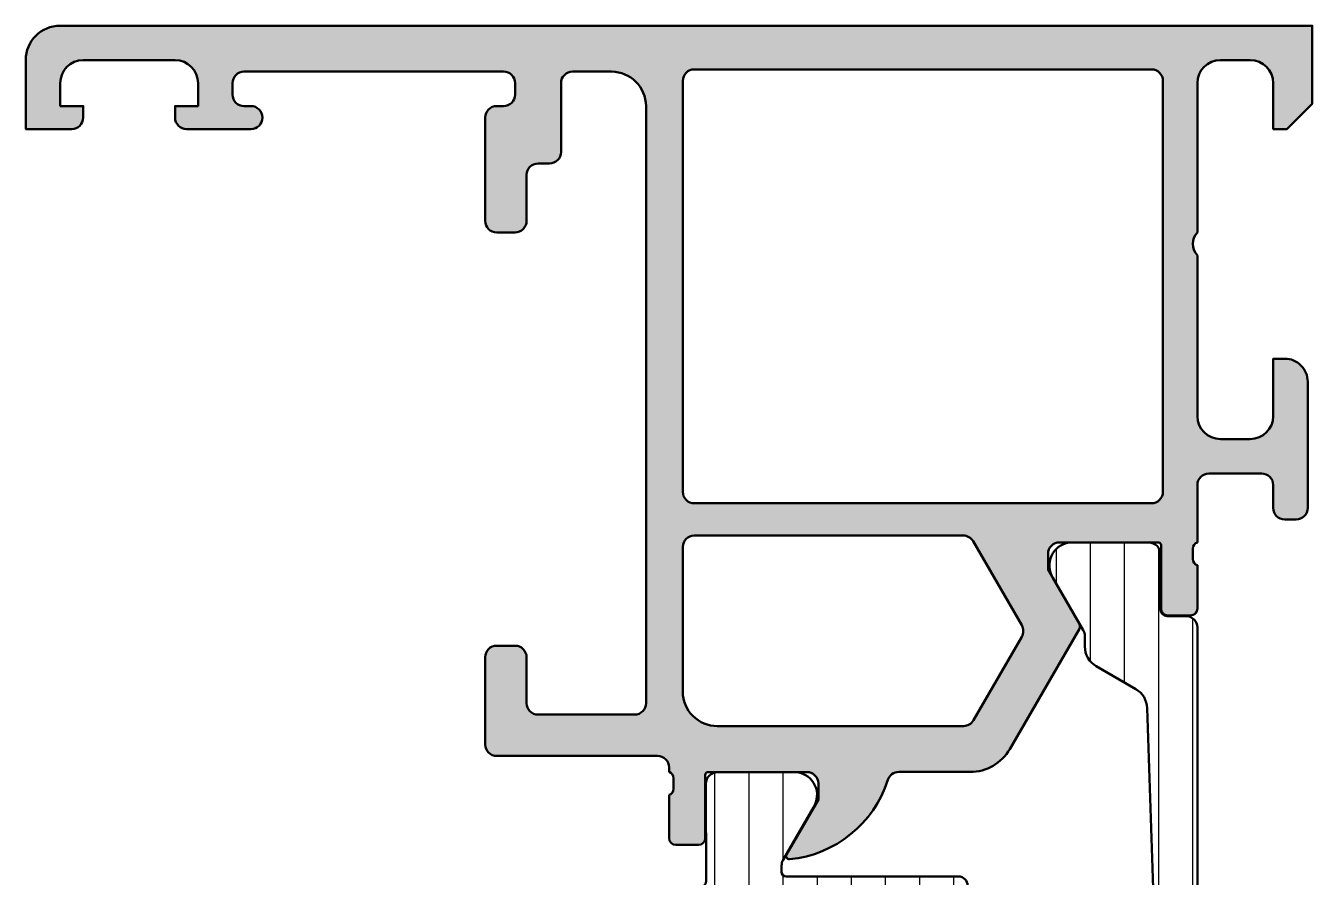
# Model space of a CAD drawing. Extents: x -30 to 48, y 0 to 85.
# Drawn here: x -30 to 26, y 47.9 to 85 of the extents above; entities that cross this region are included whole.
import ezdxf

# ---------------------------------------------------------------- set-up
doc = ezdxf.new("R2010")
doc.units = 0
for name, color, linetype, lineweight in [('0S-Alu contour', 7, 'Continuous', 50), ('0S-Alu hatch', 252, 'Continuous', 25), ('0S-Plastic contour', 254, 'Continuous', 50), ('0S-Plastic hatch', 253, 'Continuous', 25)]:
    doc.layers.add(name, color=color, linetype=linetype, lineweight=lineweight)
pattern_1 = [(90, (0, 0), (-1.4859, 0), [])]

# ---------------------------------------------------------------- blocks, each defined once
blk = doc.blocks.new('346270__BF74AE64_2DAA_451C_8EFC_4A51F59395EB_')
at = {"layer": '0S-Alu hatch'}
h = blk.add_hatch(color=256, dxfattribs=at)
edge = h.paths.add_edge_path()
edge.add_line((-22.50000000226879, 81.5000456753733), (-23.50000000226879, 81.5000456753733))
edge.add_line((-23.50000000226879, 81.5000456753733), (-23.50000000226879, 81.00004567537331))
edge.add_arc((-23.00000000226879, 81.00004567537331), 0.5, 180, 270)
edge.add_line((-23.00000000226879, 80.5000456753733), (-20.20000000226879, 80.5000456753733))
edge.add_arc((-20.20000000226879, 81.00004567537331), 0.5, 270, 450)
edge.add_line((-20.20000000226879, 81.5000456753733), (-20.50000000226882, 81.5000456753733))
edge.add_ellipse((-20.50000000226882, 82.00004567537327), major_axis=(-0.4999999999999716, 0), ratio=1, start_angle=0, end_angle=90, ccw=False)
edge.add_line((-21.00000000226879, 82.00004567537327), (-21.00000000226879, 82.50004567537329))
edge.add_ellipse((-20.50000000226879, 82.50004567537329), major_axis=(-0.5, 0), ratio=1, start_angle=269.9999999999984, end_angle=360, ccw=False)
edge.add_line((-20.50000000226878, 83.0000456753733), (-9.200000002268808, 83.0000456753733))
edge.add_ellipse((-9.200000002268816, 82.50004567537329), major_axis=(-0.5000000000000142, 0), ratio=1, start_angle=180, end_angle=269.9999999999992, ccw=False)
edge.add_line((-8.700000002268801, 82.50004567537329), (-8.700000002268787, 82.0000456753733))
edge.add_ellipse((-9.200000002268801, 82.0000456753733), major_axis=(-0.5000000000000142, 0), ratio=1, start_angle=89.9999999999992, end_angle=180, ccw=False)
edge.add_line((-9.200000002268808, 81.50004567537329), (-9.500000002268777, 81.50004567537329))
edge.add_arc((-9.50000000226877, 81.00004567537327), 0.5000000000000142, 90.00000000000081, 180)
edge.add_line((-10.00000000226878, 81.00004567537329), (-10.00000000226879, 76.5000456753733))
edge.add_arc((-9.500000002268791, 76.5000456753733), 0.5, 180, 270)
edge.add_line((-9.500000002268791, 76.0000456753733), (-8.700000002268808, 76.0000456753733))
edge.add_arc((-8.700000002268801, 76.50004567537331), 0.5000000000000142, 269.9999999999992, 360)
edge.add_line((-8.200000002268787, 76.50004567537331), (-8.200000002268794, 78.5000456753733))
edge.add_ellipse((-7.700000002268794, 78.5000456753733), major_axis=(-0.5, 0), ratio=1, start_angle=270, end_angle=360, ccw=False)
edge.add_line((-7.700000002268794, 79.0000456753733), (-7.200000002268801, 79.0000456753733))
edge.add_arc((-7.200000002268794, 79.5000456753733), 0.5, 269.9999999999992, 360)
edge.add_line((-6.700000002268794, 79.50004567537329), (-6.70000000226878, 82.50004567537329))
edge.add_ellipse((-6.20000000226878, 82.50004567537329), major_axis=(-0.5, 0), ratio=1, start_angle=270.00000000000165, end_angle=360, ccw=False)
edge.add_line((-6.200000002268794, 83.0000456753733), (-4.500000002268805, 83.0000456753733))
edge.add_ellipse((-4.500000002268805, 81.5000456753733), major_axis=(-1.5, 0), ratio=1, start_angle=180, end_angle=270, ccw=False)
edge.add_line((-3.000000002268805, 81.5000456753733), (-3.000000002268791, 55.5000456753733))
edge.add_ellipse((-3.500000002268791, 55.5000456753733), major_axis=(-0.5, 0), ratio=1, start_angle=90.0000000000008, end_angle=180, ccw=False)
edge.add_line((-3.500000002268784, 55.0000456753733), (-7.700000002268794, 55.0000456753733))
edge.add_ellipse((-7.700000002268794, 55.5000456753733), major_axis=(-0.5, 0), ratio=1, start_angle=0, end_angle=90, ccw=False)
edge.add_line((-8.200000002268794, 55.5000456753733), (-8.200000002268787, 57.50004567537327))
edge.add_arc((-8.700000002268808, 57.50004567537327), 0.5000000000000214, 0, 89.9999999999992)
edge.add_line((-8.700000002268801, 58.0000456753733), (-9.500000002268813, 58.0000456753733))
edge.add_arc((-9.500000002268806, 57.5000456753733), 0.5, 90.00000000000081, 180)
edge.add_line((-10.0000000022688, 57.5000456753733), (-10.0000000022688, 53.70004567537328))
edge.add_arc((-9.500000002268813, 53.70004567537328), 0.4999999999999858, 180, 270.0000000000008)
edge.add_line((-9.500000002268806, 53.2000456753733), (-2.500000002268791, 53.2000456753733))
edge.add_ellipse((-2.500000002268791, 52.70004567537331), major_axis=(-0.4999999999999929, 0), ratio=1, start_angle=180, end_angle=270, ccw=False)
edge.add_line((-2.000000002268798, 52.70004567537331), (-2.000000002268791, 52.50025871779124))
edge.add_ellipse((-2.078824674848547, 52.23277807911624), major_axis=(-0.2788534042705836, 0), ratio=1, start_angle=178.8354106259001, end_angle=253.58012358050848, ccw=False)
edge.add_line((-1.80002887175852, 52.22711051767589), (-1.800028871758513, 51.77351651767589))
edge.add_ellipse((-2.078896967401675, 51.76785585819883), major_axis=(-0.2789255417371434, 0), ratio=1, start_angle=106.4245945553553, end_angle=181.1628700728862, ccw=False)
edge.add_line((-2.000029871758506, 51.5003125176759), (-2.000029871758513, 49.62030151766739))
edge.add_arc((-1.700029871758502, 49.62030151766739), 0.3000000000000114, 180, 270)
edge.add_line((-1.700029871758502, 49.32030151766737), (-0.7200555527157207, 49.32030151766737))
edge.add_arc((-0.7200555527157207, 49.62030151766738), 0.3000000000000043, 270, 360)
edge.add_line((-0.4200555527157164, 49.62030151766738), (-0.4200555527157235, 52.37915303887936))
edge.add_ellipse((-0.300055552715726, 52.37915303887936), major_axis=(-0.1199999999999974, 0), ratio=1, start_angle=270, end_angle=360, ccw=False)
edge.add_line((-0.300055552715726, 52.49915303887935), (4.000435396557193, 52.49915303887935))
edge.add_ellipse((4.000435396557186, 51.99915303887935), major_axis=(-0.5, 0), ratio=1, start_angle=180, end_angle=269.9999999999992, ccw=False)
edge.add_line((4.500435396557186, 51.99915303887935), (4.500435396557193, 51.29915303887936))
edge.add_line((4.500435396557193, 51.29915303887936), (3.118939938934822, 48.90633271585179))
edge.add_arc((3.23855518120547, 48.83727282352765), 0.138119784648278, 150.0000000000024, 275.6225775508025)
edge.add_arc((2.762212155383444, 53.67576190072712), 4.99999999999993, 275.622577550793, 342.2562568083121)
edge.add_ellipse((8.000572126881735, 51.99958028496938), major_axis=(-0.5000000000000537, 0), ratio=1, start_angle=270.00000000000324, end_angle=342.25625680831604, ccw=False)
edge.add_line((8.000572126881705, 52.49958028496943), (11.10411411720466, 52.49958028496943))
edge.add_arc((11.10411648695383, 54.49957798488573), 1.999997699917703, 269.9999321116088, 330.0000380431383)
edge.add_line((12.83616596656989, 53.49958028496945), (15.86199440404084, 58.7404692674008))
edge.add_arc((15.68878932003062, 58.84046926176586), 0.2000000000000006, 330.0000018640221, 389.9999817314342)
edge.add_line((15.86199443267216, 58.94046920654), (14.49996906715583, 61.29956807793817))
edge.add_line((14.49996906715583, 61.29956807793817), (14.49996906715583, 61.99958028496943))
edge.add_ellipse((14.99950752207739, 61.99961076942222), major_axis=(-0.4995384558517163, 0), ratio=1, start_angle=-90.00349648854058, end_angle=0.003496488599694203, ccw=False)
edge.add_line((14.99953800653017, 62.49914922434378), (19.29798379456311, 62.49915667765517))
edge.add_ellipse((19.2999341986251, 62.37917252901869), major_axis=(-0.1200000000000971, 0), ratio=1, start_angle=180, end_angle=270.93129034900915, ccw=False)
edge.add_line((19.41993419862519, 62.37917252901869), (19.41993419862519, 59.62032100780672))
edge.add_arc((19.7199341986252, 59.62032100780672), 0.3000000000000114, 180, 270)
edge.add_line((19.7199341986252, 59.32032100780671), (20.69990851766798, 59.32032100780671))
edge.add_arc((20.69990851766798, 59.62032100780672), 0.3000000000000114, 270, 360)
edge.add_line((20.99990851766799, 59.62032100780672), (20.99990851766798, 61.50033200781523))
edge.add_ellipse((21.07877561331115, 61.76787534833818), major_axis=(-0.2789255417371579, 0), ratio=1, start_angle=-1.1628700728862214, end_angle=73.57540544464553, ccw=False)
edge.add_line((20.79990751766798, 61.77353600781524), (20.79990751766798, 62.22713000781523))
edge.add_ellipse((21.07887250390952, 62.23280100853226), major_axis=(-0.279022622376522, 0), ratio=1, start_angle=-73.58012358050928, end_angle=1.1645893740977726, ccw=False)
edge.add_line((20.99999999773121, 62.5004439639169), (20.99999999773121, 65.00004567537327))
edge.add_ellipse((21.49999999773121, 65.00004567537327), major_axis=(-0.5, 0), ratio=1, start_angle=270, end_angle=360, ccw=False)
edge.add_line((21.49999999773121, 65.50004567537327), (23.7999999977312, 65.50004567537327))
edge.add_ellipse((23.79999999773121, 65.00004567537327), major_axis=(-0.5, 0), ratio=1, start_angle=180, end_angle=270.00000000000125, ccw=False)
edge.add_line((24.29999999773122, 65.00004567537327), (24.29999999773121, 64.00004567537327))
edge.add_arc((24.79999999773121, 64.00004567537327), 0.5, 180, 269.9999999999996)
edge.add_line((24.79999999773121, 63.50004567537327), (25.29999999773121, 63.50004567537327))
edge.add_arc((25.2999999977312, 64.00004567537329), 0.5000000000000142, 270.0000000000008, 360)
edge.add_line((25.79999999773121, 64.00004567537329), (25.79999999773121, 69.50004567537329))
edge.add_arc((24.79999999773122, 69.50004567537329), 0.9999999999999928, 0, 90.0000000000004)
edge.add_line((24.79999999773121, 70.50004567537329), (24.29999999773121, 70.50004567537327))
edge.add_line((24.29999999773121, 70.50004567537327), (24.29999999773121, 68.00004567537327))
edge.add_ellipse((23.29999999773121, 68.00004567537327), major_axis=(-1, 0), ratio=1, start_angle=90.00000000000023, end_angle=180, ccw=False)
edge.add_line((23.29999999773121, 67.00004567537327), (21.99999999773121, 67.00004567537327))
edge.add_ellipse((21.99999999773121, 68.00004567537327), major_axis=(-1, 0), ratio=1, start_angle=0, end_angle=90, ccw=False)
edge.add_line((20.99999999773121, 68.00004567537327), (20.99999999773121, 75.00004567537329))
edge.add_ellipse((21.52499999773121, 75.50004567537329), major_axis=(-0.7250000000000014, 0), ratio=1, start_angle=-43.6028189727034, end_angle=43.60281897270352, ccw=False)
edge.add_line((20.99999999773121, 76.00004567537329), (20.99999999773121, 82.50004567537329))
edge.add_ellipse((21.99999999773121, 82.50004567537329), major_axis=(-1, 0), ratio=1, start_angle=270, end_angle=360, ccw=False)
edge.add_line((21.99999999773121, 83.50004567537329), (23.29999999773121, 83.50004567537329))
edge.add_ellipse((23.29999999773121, 82.50004567537329), major_axis=(-1, 0), ratio=1, start_angle=180, end_angle=270, ccw=False)
edge.add_line((24.29999999773121, 82.50004567537329), (24.29999999773121, 80.50004567537329))
edge.add_line((24.29999999773121, 80.50004567537329), (24.89999999773121, 80.50004567537329))
edge.add_line((24.89999999773121, 80.50004567537329), (25.99999999773121, 81.6000456753733))
edge.add_line((25.99999999773121, 81.6000456753733), (25.99999999773121, 85.00004567537329))
edge.add_line((25.99999999773121, 85.00004567537329), (-28.50000000226879, 85.00004567537329))
edge.add_arc((-28.50000000226879, 83.50004567537329), 1.500000000000014, 90, 180)
edge.add_line((-30.00000000226881, 83.50004567537329), (-30.00000000226879, 80.5000456753733))
edge.add_line((-30.00000000226879, 80.5000456753733), (-28.00000000226879, 80.5000456753733))
edge.add_arc((-28.00000000226879, 81.00004567537331), 0.5, 270, 360)
edge.add_line((-27.50000000226879, 81.00004567537331), (-27.50000000226879, 81.5000456753733))
edge.add_line((-27.50000000226879, 81.5000456753733), (-28.50000000226879, 81.5000456753733))
edge.add_line((-28.50000000226879, 81.5000456753733), (-28.50000000226879, 82.50004567537329))
edge.add_ellipse((-27.50000000226879, 82.50004567537329), major_axis=(-1, 0), ratio=1, start_angle=270, end_angle=360, ccw=False)
edge.add_line((-27.50000000226879, 83.50004567537331), (-23.50000000226879, 83.50004567537331))
edge.add_ellipse((-23.50000000226879, 82.50004567537329), major_axis=(-1, 0), ratio=1, start_angle=180, end_angle=270, ccw=False)
edge.add_line((-22.50000000226879, 82.50004567537329), (-22.50000000226879, 81.5000456753733))
edge = h.paths.add_edge_path()
edge.add_ellipse((-0.9000000022687898, 82.6000456753733), major_axis=(-0.5, 0), ratio=1, start_angle=270, end_angle=360, ccw=False)
edge.add_line((-0.9000000022687898, 83.1000456753733), (18.99999999773121, 83.1000456753733))
edge.add_ellipse((18.99999999773121, 82.6000456753733), major_axis=(-0.5, 0), ratio=1, start_angle=180, end_angle=270, ccw=False)
edge.add_line((19.49999999773121, 82.6000456753733), (19.4999999977312, 64.70004567537329))
edge.add_ellipse((18.9999999977312, 64.70004567537329), major_axis=(-0.5, 0), ratio=1, start_angle=90.0000000000004, end_angle=180, ccw=False)
edge.add_line((18.99999999773121, 64.20004567537329), (-0.9000000022687898, 64.2000456753733))
edge.add_ellipse((-0.900000002268797, 64.7000456753733), major_axis=(-0.5, 0), ratio=1, start_angle=0, end_angle=90.0000000000008, ccw=False)
edge.add_line((-1.400000002268797, 64.7000456753733), (-1.400000002268789, 82.6000456753733))
edge = h.paths.add_edge_path()
edge.add_line((-0.9000000022687829, 62.80004567537331), (10.80495827491758, 62.80004567537329))
edge.add_ellipse((10.80495827491759, 62.30004567537328), major_axis=(-0.5000000000000142, 0), ratio=1, start_angle=210.000000000001, end_angle=270.0000000000008, ccw=False)
edge.add_line((11.23797097680981, 62.5500456753733), (13.3521585056487, 58.8881654627421))
edge.add_ellipse((12.91914580375648, 58.63816546274209), major_axis=(-0.499999999999998, 0), ratio=1, start_angle=149.9999999999999, end_angle=210.0000000000001, ccw=False)
edge.add_line((13.3521585056487, 58.38816546274209), (11.25168906940331, 54.75004567537329))
edge.add_ellipse((10.81867636751109, 55.00004567537328), major_axis=(-0.4999999999999995, 0), ratio=1, start_angle=90, end_angle=150.0000000000001, ccw=False)
edge.add_line((10.81867636751109, 54.50004567537328), (0.0999999977312154, 54.5000456753733))
edge.add_ellipse((0.099999997731203, 56.0000456753733), major_axis=(-1.5, 0), ratio=1, start_angle=0, end_angle=90.00000000000051, ccw=False)
edge.add_line((-1.400000002268797, 56.0000456753733), (-1.400000002268782, 62.30004567537331))
edge.add_ellipse((-0.9000000022687757, 62.30004567537331), major_axis=(-0.5000000000000071, 0), ratio=1, start_angle=270.0000000000008, end_angle=360, ccw=False)
at = {"layer": '0S-Alu contour', "color": 7}
for points in [[(24.29999999773121, 82.50004567537329), (24.29999999773121, 80.50004567537329), (24.89999999773121, 80.50004567537329), (25.99999999773121, 81.6000456753733), (25.99999999773121, 85.00004567537329), (-28.50000000226879, 85.00004567537329)], [(-30.00000000226881, 83.50004567537329), (-30.00000000226879, 80.5000456753733), (-28.00000000226879, 80.5000456753733)], [(-27.50000000226879, 83.50004567537331), (-23.50000000226879, 83.50004567537331)], [(21.99999999773121, 83.50004567537329), (23.29999999773121, 83.50004567537329)], [(-20.50000000226878, 83.0000456753733), (-9.200000002268808, 83.0000456753733)], [(-6.200000002268794, 83.0000456753733), (-4.500000002268805, 83.0000456753733)], [(-0.9000000022687898, 83.1000456753733), (18.99999999773121, 83.1000456753733)], [(-27.50000000226879, 81.00004567537331), (-27.50000000226879, 81.5000456753733), (-28.50000000226879, 81.5000456753733), (-28.50000000226879, 82.50004567537329)], [(-22.50000000226879, 82.50004567537329), (-22.50000000226879, 81.5000456753733)], [(-21.00000000226879, 82.00004567537327), (-21.00000000226879, 82.50004567537329)], [(-8.700000002268801, 82.50004567537329), (-8.700000002268787, 82.0000456753733)], [(-6.700000002268794, 79.50004567537329), (-6.70000000226878, 82.50004567537329)], [(-1.400000002268797, 64.7000456753733), (-1.400000002268789, 82.6000456753733)], [(19.49999999773121, 82.6000456753733), (19.4999999977312, 64.70004567537329)], [(20.99999999773121, 76.00004567537329), (20.99999999773121, 82.50004567537329)], [(-22.50000000226879, 81.5000456753733), (-23.50000000226879, 81.5000456753733), (-23.50000000226879, 81.00004567537331)], [(-20.20000000226879, 81.5000456753733), (-20.50000000226882, 81.5000456753733)], [(-9.200000002268808, 81.50004567537329), (-9.500000002268777, 81.50004567537329)], [(-3.000000002268805, 81.5000456753733), (-3.000000002268791, 55.5000456753733)], [(-10.00000000226878, 81.00004567537329), (-10.00000000226879, 76.5000456753733)], [(-23.00000000226879, 80.5000456753733), (-20.20000000226879, 80.5000456753733)], [(-7.700000002268794, 79.0000456753733), (-7.200000002268801, 79.0000456753733)], [(-8.200000002268787, 76.50004567537331), (-8.200000002268794, 78.5000456753733)], [(-9.500000002268791, 76.0000456753733), (-8.700000002268808, 76.0000456753733)], [(20.99999999773121, 68.00004567537327), (20.99999999773121, 75.00004567537329)], [(24.79999999773121, 70.50004567537329), (24.29999999773121, 70.50004567537327), (24.29999999773121, 68.00004567537327)], [(25.79999999773121, 64.00004567537329), (25.79999999773121, 69.50004567537329)], [(23.29999999773121, 67.00004567537327), (21.99999999773121, 67.00004567537327)], [(20.99999999773121, 62.5004439639169), (20.99999999773121, 65.00004567537327)], [(21.49999999773121, 65.50004567537327), (23.7999999977312, 65.50004567537327)], [(24.29999999773122, 65.00004567537327), (24.29999999773121, 64.00004567537327)], [(18.99999999773121, 64.20004567537329), (-0.9000000022687898, 64.2000456753733)], [(24.79999999773121, 63.50004567537327), (25.29999999773121, 63.50004567537327)], [(-0.9000000022687829, 62.80004567537331), (10.80495827491758, 62.80004567537329)], [(-1.400000002268797, 56.0000456753733), (-1.400000002268782, 62.30004567537331)], [(11.23797097680981, 62.5500456753733), (13.3521585056487, 58.8881654627421)], [(14.99953800653017, 62.49914922434378), (19.29798379456311, 62.49915667765517)], [(19.41993419862519, 62.37917252901869), (19.41993419862519, 59.62032100780672)], [(20.79990751766798, 61.77353600781524), (20.79990751766798, 62.22713000781523)], [(15.86199443267216, 58.94046920654), (14.49996906715583, 61.29956807793817), (14.49996906715583, 61.99958028496943)], [(20.99990851766799, 59.62032100780672), (20.99990851766798, 61.50033200781523)], [(19.7199341986252, 59.32032100780671), (20.69990851766798, 59.32032100780671)], [(13.3521585056487, 58.38816546274209), (11.25168906940331, 54.75004567537329)], [(12.83616596656989, 53.49958028496945), (15.86199440404084, 58.7404692674008)], [(-8.700000002268801, 58.0000456753733), (-9.500000002268813, 58.0000456753733)], [(-10.0000000022688, 57.5000456753733), (-10.0000000022688, 53.70004567537328)], [(-8.200000002268794, 55.5000456753733), (-8.200000002268787, 57.50004567537327)], [(-3.500000002268784, 55.0000456753733), (-7.700000002268794, 55.0000456753733)], [(10.81867636751109, 54.50004567537328), (0.0999999977312154, 54.5000456753733)], [(-9.500000002268806, 53.2000456753733), (-2.500000002268791, 53.2000456753733)], [(-2.000000002268798, 52.70004567537331), (-2.000000002268791, 52.50025871779124)], [(-1.80002887175852, 52.22711051767589), (-1.800028871758513, 51.77351651767589)], [(-0.4200555527157164, 49.62030151766738), (-0.4200555527157235, 52.37915303887936)], [(-0.300055552715726, 52.49915303887935), (4.000435396557193, 52.49915303887935)], [(8.000572126881705, 52.49958028496943), (11.10411411720466, 52.49958028496943)], [(4.500435396557186, 51.99915303887935), (4.500435396557193, 51.29915303887936), (3.118939938934822, 48.90633271585179)], [(-2.000029871758506, 51.5003125176759), (-2.000029871758513, 49.62030151766739)], [(-1.700029871758502, 49.32030151766737), (-0.7200555527157207, 49.32030151766737)]]:
    blk.add_lwpolyline(points, dxfattribs=at)
for centre, radius, start, end in [((-28.50000000226879, 83.50004567537329), 1.500000000000014, 90, 180), ((-20.20000000226879, 81.00004567537331), 0.5, 270, 90), ((-9.50000000226877, 81.00004567537327), 0.5000000000000142, 90.00000000000081, 180), ((-28.00000000226879, 81.00004567537331), 0.5, 270, 0), ((-23.00000000226879, 81.00004567537331), 0.5, 180, 270), ((-7.200000002268794, 79.5000456753733), 0.5, 269.9999999999992, 0), ((-9.500000002268791, 76.5000456753733), 0.5, 180, 270), ((-8.700000002268801, 76.50004567537331), 0.5000000000000142, 269.9999999999992, 0), ((24.79999999773122, 69.50004567537329), 0.9999999999999928, 0, 90.0000000000004), ((24.79999999773121, 64.00004567537327), 0.5, 180, 269.9999999999996), ((25.2999999977312, 64.00004567537329), 0.5000000000000142, 270.0000000000008, 0), ((19.7199341986252, 59.62032100780672), 0.3000000000000114, 180, 270), ((20.69990851766798, 59.62032100780672), 0.3000000000000114, 270, 0), ((15.68878932003062, 58.84046926176586), 0.2000000000000006, 330.0000018640221, 29.99998173143422), ((-9.500000002268806, 57.5000456753733), 0.5, 90.00000000000081, 180), ((-8.700000002268808, 57.50004567537327), 0.5000000000000214, 0, 89.9999999999992), ((-9.500000002268813, 53.70004567537328), 0.4999999999999858, 180, 270.0000000000008), ((11.10411648695383, 54.49957798488573), 1.999997699917703, 269.9999321116088, 330.0000380431383), ((2.762212155383444, 53.67576190072712), 4.99999999999993, 275.622577550793, 342.2562568083121), ((-1.700029871758502, 49.62030151766739), 0.3000000000000114, 180, 270), ((-0.7200555527157207, 49.62030151766738), 0.3000000000000043, 270, 0), ((3.23855518120547, 48.83727282352765), 0.138119784648278, 150.0000000000024, 275.6225775508025)]:
    blk.add_arc(centre, radius, start, end, dxfattribs=at)
at = {"layer": '0S-Alu contour', "color": 7, "extrusion": (0, 0, -1)}
for centre, radius, start, end in [((27.50000000226879, 82.50004567537329), 1, 0, 90), ((23.50000000226879, 82.50004567537329), 1, 90, 180), ((-21.99999999773121, 82.50004567537329), 1, 0, 90), ((-23.29999999773121, 82.50004567537329), 1, 90, 180), ((20.50000000226879, 82.50004567537329), 0.5, 0, 90.0000000000016), ((9.200000002268816, 82.50004567537329), 0.5000000000000142, 90.00000000000081, 180), ((6.20000000226878, 82.50004567537329), 0.5, 0, 89.99999999999837), ((4.500000002268805, 81.5000456753733), 1.5, 90, 180), ((0.9000000022687898, 82.6000456753733), 0.5, 0, 90), ((-18.99999999773121, 82.6000456753733), 0.5, 90, 180), ((20.50000000226882, 82.00004567537327), 0.4999999999999716, 270, 0), ((9.200000002268801, 82.0000456753733), 0.5000000000000142, 180, 270.0000000000008), ((7.700000002268794, 78.5000456753733), 0.5, 0, 90), ((-21.52499999773121, 75.50004567537329), 0.7250000000000015, 316.3971810272965, 43.6028189727035), ((-21.99999999773121, 68.00004567537327), 1, 270, 0), ((-23.29999999773121, 68.00004567537327), 1, 180, 269.9999999999998), ((-21.49999999773121, 65.00004567537327), 0.5, 0, 90), ((-23.79999999773121, 65.00004567537327), 0.5, 89.99999999999876, 180), ((0.900000002268797, 64.7000456753733), 0.5, 269.9999999999992, 0), ((-18.9999999977312, 64.70004567537329), 0.5, 180, 269.9999999999996), ((0.9000000022687757, 62.30004567537331), 0.5000000000000071, 0, 89.9999999999992), ((-10.80495827491759, 62.30004567537328), 0.5000000000000142, 89.9999999999992, 149.999999999999), ((-14.99950752207739, 61.99961076942222), 0.4995384558517163, 359.9965035114003, 90.00349648854063), ((-19.2999341986251, 62.37917252901869), 0.1200000000000971, 89.06870965099084, 180), ((-21.07887250390952, 62.23280100853226), 0.279022622376522, 358.8354106259022, 73.58012358050941), ((-21.07877561331115, 61.76787534833818), 0.2789255417371579, 286.4245945553545, 1.162870072886224), ((-12.91914580375648, 58.63816546274209), 0.499999999999998, 149.9999999999999, 210.0000000000001), ((7.700000002268794, 55.5000456753733), 0.5, 270, 0), ((3.500000002268791, 55.5000456753733), 0.5, 180, 269.9999999999992), ((-0.099999997731203, 56.0000456753733), 1.5, 269.9999999999995, 0), ((-10.81867636751109, 55.00004567537328), 0.4999999999999995, 210, 270), ((2.500000002268791, 52.70004567537331), 0.4999999999999929, 90, 180), ((2.078824674848547, 52.23277807911624), 0.2788534042705836, 106.4198764194915, 181.1645893741), ((0.300055552715726, 52.37915303887936), 0.1199999999999974, 0, 90), ((-4.000435396557186, 51.99915303887935), 0.5, 90.00000000000081, 180), ((-8.000572126881735, 51.99958028496938), 0.5000000000000537, 17.74374319168398, 89.99999999999675), ((2.078896967401675, 51.76785585819883), 0.2789255417371434, 178.8371299271138, 253.5754054446447)]:
    blk.add_arc(centre, radius, start, end, dxfattribs=at)
blk = doc.blocks.new('284041__DEA051AB_C3FF_445C_A86B_6CBD2F5D63FD___A834A5B7_96BD_46EC_9BDA_1FB4C670BE09_')
at = {"layer": '0S-Plastic hatch'}
h = blk.add_hatch(dxfattribs=at)
h.set_pattern_fill('ANSI31', color=256, scale=0.4680000000000001, angle=45, style=0)
h.set_pattern_definition(pattern_1)
edge = h.paths.add_edge_path()
edge.add_arc((-6.165970438678591, 46.9500456753751), 0.5000000000003766, 89.99999999998779, 119.9999999999899)
edge.add_line((-6.415970438678706, 47.38305837726769), (-10.64994503489408, 44.93857200440064))
edge.add_arc((-10.39994503489421, 44.50555930250824), 0.5000000000000941, 119.9999999999768, 180)
edge.add_line((-10.8999450348943, 44.50555930250824), (-10.89994503489431, 34.20192844959355))
edge.add_line((-10.89994503489431, 34.20192844959355), (-10.44170151422094, 23.70642628800995))
edge.add_arc((-9.44265329263925, 23.75004567537531), 0.9999999999998387, 182.5000000000017, 270.0000000000061)
edge.add_line((-9.442653292639143, 22.75004567537547), (-1.582449370601587, 22.75004567537546))
edge.add_ellipse((-1.582449370601544, 22.25004567537565), major_axis=(-0.4999999999998117, 0), ratio=1, start_angle=207.0072193886973, end_angle=270.0000000000049, ccw=False)
edge.add_line((-1.136974713922773, 22.47709705779104), (-0.4219590131347886, 21.07423674291343))
edge.add_ellipse((-0.6892438071421907, 20.9380059134642), major_axis=(-0.3000000000000038, 0), ratio=1, start_angle=179.9920113084649, end_angle=207.0072193886824, ccw=False)
edge.add_line((-0.3892438100582525, 20.93796408477327), (-0.3900006193324756, 15.51004429243699))
edge.add_arc((0.1099953581061399, 15.51004165281191), 0.4999959774455833, 179.9996975182267, 270.0003024811859)
edge.add_line((0.109997997731213, 15.0100456753733), (3.586539495830685, 15.0100456753733))
edge.add_arc((3.444228846839337, 15.99986375009615), 0.9999960709244732, 278.1816080518995, 392.7270160998407)
edge.add_line((4.28548149583068, 16.5404986753733), (2.966964642872035, 18.82423716836331))
edge.add_ellipse((3.399977359602431, 19.07423714266287), major_axis=(-0.5000000000000199, 0), ratio=1, start_angle=0.001175055589214935, end_angle=29.999996599344172, ccw=False)
edge.add_line((2.899977359707561, 19.07422688836841), (2.900054965105702, 19.3500456749485))
edge.add_ellipse((3.100054965319152, 19.35004567516202), major_axis=(-0.2000000002134499, 0), ratio=1, start_angle=270.000000061201, end_angle=360, ccw=False)
edge.add_line((3.10005496510552, 19.55004567537547), (10.60005496510569, 19.55004567537548))
edge.add_arc((10.60005496510572, 19.95004567537548), 0.3999999999999986, 269.9999999999959, 449.9999999999959)
edge.add_line((10.60005496510575, 20.35004567537548), (9.600054965105805, 20.35004567537547))
edge.add_ellipse((9.600054965105699, 20.65004567537542), major_axis=(-0.2999999999999474, 0), ratio=1, start_angle=0, end_angle=90.0000000000204, ccw=False)
edge.add_line((9.300054965105751, 20.65004567537542), (9.300054965105794, 20.85004567537549))
edge.add_arc((9.000054965105752, 20.85004567537548), 0.3000000000000398, 0, 180)
edge.add_line((8.700054965105714, 20.85004567537547), (8.700054965105714, 20.65004567537547))
edge.add_ellipse((8.400054965105802, 20.65004567537542), major_axis=(-0.2999999999999119, 0), ratio=1, start_angle=89.9999999999946, end_angle=180, ccw=False)
edge.add_line((8.400054965105774, 20.35004567537551), (2.629705714877779, 20.35004567537547))
edge.add_ellipse((2.629705714877829, 22.35004567537552), major_axis=(-2.000000000000056, 0), ratio=1, start_angle=27.00721938869009, end_angle=89.99999999999858, ccw=False)
edge.add_line((0.8478070881619078, 21.4418401457138), (-3.745419691573153, 30.45374793937414))
edge.add_ellipse((-3.299945034895024, 30.68079932178958), major_axis=(-0.4999999999992611, 0), ratio=1, start_angle=0, end_angle=27.007219388735393, ccw=False)
edge.add_line((-3.799945034894285, 30.68079932178958), (-3.799945034894285, 36.80446126310382))
edge.add_ellipse((-3.299945034894278, 36.80446126310382), major_axis=(-0.5000000000000071, 0), ratio=1, start_angle=314.9999999999981, end_angle=360, ccw=False)
edge.add_line((-3.653498425487545, 37.15801465369711), (-0.2857314725212774, 40.52578160666314))
edge.add_arc((-1.699945034894327, 41.93999516903629), 2.000000000000005, 314.999999999998, 360)
edge.add_line((0.3000549651056788, 41.93999516903629), (0.3000549651057938, 45.40252481396865))
edge.add_ellipse((1.300054965105729, 45.40252481396859), major_axis=(-0.999999999999936, 0), ratio=1, start_angle=296.9864693082957, end_angle=360, ccw=False)
edge.add_line((0.8462748937765256, 46.29363852549162), (2.314224086207929, 47.04115938689859))
edge.add_ellipse((2.76800415753685, 46.15004567537654), major_axis=(-0.9999999999989319, 0), ratio=1, start_angle=270.0000000000102, end_angle=296.986469308307, ccw=False)
edge.add_line((2.768004157536672, 47.15004567537548), (8.400054965105632, 47.15004567537544))
edge.add_ellipse((8.400054965105738, 46.85004567537558), major_axis=(-0.2999999999998621, 0), ratio=1, start_angle=180, end_angle=270.00000000002035, ccw=False)
edge.add_line((8.7000549651056, 46.85004567537558), (8.700054965105714, 46.65004567537546))
edge.add_arc((9.000054965105726, 46.65004567537546), 0.3000000000000114, 180, 360)
edge.add_line((9.300054965105735, 46.65004567537546), (9.300054965105744, 46.85004567537541))
edge.add_ellipse((9.600054965105677, 46.85004567537554), major_axis=(-0.2999999999999332, 0), ratio=1, start_angle=270.00000000002984, end_angle=360, ccw=False)
edge.add_line((9.60005496510552, 47.15004567537548), (10.60005496510569, 47.15004567537548))
edge.add_arc((10.60005496510566, 47.55004567537549), 0.4000000000000057, 270.0000000000041, 450.000000000004)
edge.add_line((10.60005496510563, 47.95004567537549), (3.100054965105577, 47.95004567537553))
edge.add_ellipse((3.100054965105734, 48.15004567537545), major_axis=(-0.1999999999999105, 0), ratio=1, start_angle=0, end_angle=89.99999999995521, ccw=False)
edge.add_line((2.900054965105823, 48.15004567537545), (2.899977359707555, 48.42586446237737))
edge.add_ellipse((3.399977359602381, 48.42585420808372), major_axis=(-0.499999999999976, 0), ratio=1, start_angle=330.0000034006566, end_angle=359.9988249447209, ccw=False)
edge.add_line((2.966964642872019, 48.67585418238325), (4.28548149583068, 50.95959267537331))
edge.add_arc((3.444228846839337, 51.50022760065046), 0.99999607092447, 327.2729839001595, 441.8183919481005)
edge.add_line((3.586539495830685, 52.4900456753733), (0.1099979977312131, 52.49004567537331))
edge.add_arc((0.109995358106147, 51.99004969793468), 0.4999959774455975, 89.99969751881494, 180.0003024817733)
edge.add_line((-0.3900006193324827, 51.99004705830448), (-0.3894094461324755, 47.75008750406652))
edge.add_ellipse((-0.6894094432164053, 47.75004567537547), major_axis=(-0.2999999999999954, 0), ratio=1, start_angle=90, end_angle=180.0079886915353, ccw=False)
edge.add_line((-0.6894094432164053, 47.45004567537548), (-6.165970438678485, 47.45004567537548))
edge = h.paths.add_edge_path()
edge.add_line((-4.414158597267324, 38.65004567537548), (-9.199945034894263, 38.65004567537548))
edge.add_ellipse((-9.199945034894263, 39.65004567537548), major_axis=(-1, 0), ratio=1, start_angle=0, end_angle=90, ccw=False)
edge.add_line((-10.19994503489426, 39.65004567537548), (-10.19994503489426, 43.81273897948084))
edge.add_ellipse((-9.199945034894263, 43.81273897948084), major_axis=(-0.9999999999999964, 0), ratio=1, start_angle=300.0000000000001, end_angle=360, ccw=False)
edge.add_line((-9.699945034894263, 44.67876438326527), (-6.344431407761312, 46.61607107915992))
edge.add_ellipse((-5.844431407761305, 45.75004567537549), major_axis=(-0.9999999999999994, 0), ratio=1, start_angle=270.0000000000004, end_angle=300.0000000000005, ccw=False)
edge.add_line((-5.844431407761312, 46.75004567537548), (-1.999945034894217, 46.75004567537548))
edge.add_ellipse((-1.999945034894217, 45.75004567537549), major_axis=(-1, 0), ratio=1, start_angle=180, end_angle=270, ccw=False)
edge.add_line((-0.9999450348942175, 45.75004567537549), (-0.999945034894217, 42.06425923774857))
edge.add_ellipse((-1.999945034894224, 42.06425923774857), major_axis=(-1.000000000000007, 0), ratio=1, start_angle=135.0000000000006, end_angle=180, ccw=False)
edge.add_line((-1.292838253707664, 41.35715245656203), (-3.707051816080775, 38.94293889418893))
edge.add_ellipse((-4.414158597267324, 39.65004567537548), major_axis=(-0.9999999999999998, 0), ratio=1, start_angle=90, end_angle=135.0000000000001, ccw=False)
edge = h.paths.add_edge_path()
edge.add_ellipse((-9.486964035894651, 29.35004567537563), major_axis=(-0.499999999999844, 0), ratio=1, start_angle=-90.00000000002109, end_angle=2.499999999990507, ccw=False)
edge.add_line((-9.486964035894466, 29.85004567537547), (-5.201609793334633, 29.85004567537547))
edge.add_ellipse((-5.20160979333464, 29.35004567537539), major_axis=(-0.5000000000000818, 0), ratio=1, start_angle=206.7367475977949, end_angle=269.9999999999992, ccw=False)
edge.add_line((-4.755068280126413, 29.57499161772997), (-2.43781153193124, 24.9749916177299))
edge.add_ellipse((-2.884353045139327, 24.7500456753754), major_axis=(-0.4999999999999219, 0), ratio=1, start_angle=89.99999999999852, end_angle=206.7367475977941, ccw=False)
edge.add_line((-2.884353045139341, 24.25004567537548), (-8.80747782738792, 24.25004567537549))
edge.add_ellipse((-8.807477827387899, 25.25004567537546), major_axis=(-0.999999999999968, 0), ratio=1, start_angle=2.500000000003297, end_angle=89.9999999999988, ccw=False)
edge.add_line((-9.806526048969722, 25.20642628801006), (-9.986488146685428, 29.32823598169306))
edge = h.paths.add_edge_path()
edge.add_ellipse((-9.699945034894254, 37.15004567537548), major_axis=(-0.5, 0), ratio=1, start_angle=270.0000000000008, end_angle=360, ccw=False)
edge.add_line((-9.699945034894263, 37.65004567537548), (-5.59994503489424, 37.65004567537548))
edge.add_ellipse((-5.59994503489424, 37.15004567537548), major_axis=(-0.5, 0), ratio=1, start_angle=180, end_angle=270, ccw=False)
edge.add_line((-5.09994503489424, 37.15004567537548), (-5.099945034894236, 31.35004567537547))
edge.add_ellipse((-5.59994503489424, 31.35004567537547), major_axis=(-0.5000000000000036, 0), ratio=1, start_angle=90, end_angle=180, ccw=False)
edge.add_line((-5.59994503489424, 30.85004567537547), (-9.574285921711471, 30.85004567537548))
edge.add_ellipse((-9.574285921711486, 31.35004567537549), major_axis=(-0.5000000000000142, 0), ratio=1, start_angle=2.500000000001819, end_angle=90.00000000000159, ccw=False)
edge.add_line((-10.07381003250243, 31.32823598169281), (-10.19994503489426, 34.21720250392662))
edge.add_line((-10.19994503489426, 34.21720250392662), (-10.19994503489425, 37.15004567537548))
at = {"layer": '0S-Alu contour', "color": 7}
for points in [[(-9.699945034894263, 44.67876438326527), (-6.344431407761312, 46.61607107915992)], [(-5.844431407761312, 46.75004567537548), (-1.999945034894217, 46.75004567537548)], [(-0.9999450348942175, 45.75004567537549), (-0.999945034894217, 42.06425923774857)], [(-10.19994503489426, 39.65004567537548), (-10.19994503489426, 43.81273897948084)], [(-1.292838253707664, 41.35715245656203), (-3.707051816080775, 38.94293889418893)], [(-4.414158597267324, 38.65004567537548), (-9.199945034894263, 38.65004567537548)], [(-9.699945034894263, 37.65004567537548), (-5.59994503489424, 37.65004567537548)], [(-10.07381003250243, 31.32823598169281), (-10.19994503489426, 34.21720250392662), (-10.19994503489425, 37.15004567537548)], [(-5.09994503489424, 37.15004567537548), (-5.099945034894236, 31.35004567537547)], [(-5.59994503489424, 30.85004567537547), (-9.574285921711471, 30.85004567537548)], [(-9.486964035894466, 29.85004567537547), (-5.201609793334633, 29.85004567537547)], [(-9.806526048969722, 25.20642628801006), (-9.986488146685428, 29.32823598169306)], [(-4.755068280126413, 29.57499161772997), (-2.43781153193124, 24.9749916177299)], [(-2.884353045139341, 24.25004567537548), (-8.80747782738792, 24.25004567537549)]]:
    blk.add_lwpolyline(points, dxfattribs=at)
at = {"layer": '0S-Alu contour', "color": 7, "extrusion": (0, 0, -1)}
for centre, radius, start, end in [((5.844431407761305, 45.75004567537549), 0.9999999999999994, 59.99999999999951, 89.99999999999959), ((1.999945034894217, 45.75004567537549), 1, 90, 180), ((9.199945034894263, 43.81273897948084), 0.9999999999999964, 0, 59.99999999999986), ((1.999945034894224, 42.06425923774857), 1.000000000000007, 180, 224.9999999999994), ((9.199945034894263, 39.65004567537548), 1, 270, 0), ((4.414158597267324, 39.65004567537548), 0.9999999999999998, 224.9999999999999, 270), ((9.699945034894254, 37.15004567537548), 0.5, 0, 89.9999999999992), ((5.59994503489424, 37.15004567537548), 0.5, 90, 180), ((9.574285921711486, 31.35004567537549), 0.5000000000000142, 269.9999999999984, 357.4999999999982), ((5.59994503489424, 31.35004567537547), 0.5000000000000036, 180, 270), ((9.486964035894651, 29.35004567537563), 0.499999999999844, 357.5000000000095, 90.00000000002115), ((5.20160979333464, 29.35004567537539), 0.5000000000000818, 90.00000000000081, 153.2632524022051), ((8.807477827387899, 25.25004567537546), 0.999999999999968, 270.0000000000012, 357.4999999999967), ((2.884353045139327, 24.7500456753754), 0.4999999999999219, 153.2632524022059, 270.0000000000016)]:
    blk.add_arc(centre, radius, start, end, dxfattribs=at)
at = {"layer": '0S-Plastic contour', "color": 7}
for points in [[(3.586539495830685, 52.4900456753733), (0.1099979977312131, 52.49004567537331)], [(-0.3900006193324827, 51.99004705830448), (-0.3894094461324755, 47.75008750406652)], [(2.966964642872019, 48.67585418238325), (4.28548149583068, 50.95959267537331)], [(2.900054965105823, 48.15004567537545), (2.899977359707555, 48.42586446237737)], [(10.60005496510563, 47.95004567537549), (3.100054965105577, 47.95004567537553)], [(-6.415970438678706, 47.38305837726769), (-10.64994503489408, 44.93857200440064)], [(-0.6894094432164053, 47.45004567537548), (-6.165970438678485, 47.45004567537548)], [(0.8462748937765256, 46.29363852549162), (2.314224086207929, 47.04115938689859)], [(2.768004157536672, 47.15004567537548), (8.400054965105632, 47.15004567537544)], [(9.60005496510552, 47.15004567537548), (10.60005496510569, 47.15004567537548)], [(8.7000549651056, 46.85004567537558), (8.700054965105714, 46.65004567537546)], [(9.300054965105735, 46.65004567537546), (9.300054965105744, 46.85004567537541)], [(0.3000549651056788, 41.93999516903629), (0.3000549651057938, 45.40252481396865)], [(-10.8999450348943, 44.50555930250824), (-10.89994503489431, 34.20192844959355), (-10.44170151422094, 23.70642628800995)], [(-3.653498425487545, 37.15801465369711), (-0.2857314725212774, 40.52578160666314)], [(-3.799945034894285, 30.68079932178958), (-3.799945034894285, 36.80446126310382)], [(0.8478070881619078, 21.4418401457138), (-3.745419691573154, 30.45374793937414)], [(-9.442653292639143, 22.75004567537547), (-1.582449370601587, 22.75004567537546)], [(-1.136974713922773, 22.47709705779104), (-0.4219590131347886, 21.07423674291343)], [(-0.3892438100582525, 20.93796408477327), (-0.3900006193324756, 15.51004429243699)], [(8.700054965105714, 20.85004567537547), (8.700054965105714, 20.65004567537547)], [(9.300054965105751, 20.65004567537542), (9.300054965105794, 20.85004567537549)], [(8.400054965105774, 20.35004567537551), (2.629705714877779, 20.35004567537547)], [(10.60005496510575, 20.35004567537548), (9.600054965105805, 20.35004567537547)], [(2.899977359707561, 19.07422688836841), (2.900054965105702, 19.3500456749485)], [(3.10005496510552, 19.55004567537547), (10.60005496510569, 19.55004567537548)], [(4.28548149583068, 16.5404986753733), (2.966964642872035, 18.82423716836331)], [(0.109997997731213, 15.0100456753733), (3.586539495830685, 15.0100456753733)]]:
    blk.add_lwpolyline(points, dxfattribs=at)
for centre, radius, start, end in [((0.109995358106147, 51.99004969793468), 0.4999959774455975, 89.99969751881494, 180.0003024817733), ((3.444228846839337, 51.50022760065046), 0.99999607092447, 327.2729839001595, 81.81839194810047), ((10.60005496510566, 47.55004567537549), 0.4000000000000057, 270.0000000000041, 90.00000000000406), ((-6.165970438678591, 46.9500456753751), 0.5000000000003766, 89.99999999998779, 119.9999999999899), ((9.000054965105726, 46.65004567537546), 0.3000000000000114, 180, 0), ((-10.39994503489421, 44.50555930250824), 0.5000000000000941, 119.9999999999768, 180), ((-1.699945034894327, 41.93999516903629), 2.000000000000005, 314.999999999998, 0), ((-9.44265329263925, 23.75004567537531), 0.9999999999998387, 182.5000000000017, 270.0000000000061), ((9.000054965105752, 20.85004567537548), 0.3000000000000398, 0, 180), ((10.60005496510572, 19.95004567537548), 0.3999999999999986, 269.9999999999959, 89.99999999999594), ((3.444228846839337, 15.99986375009615), 0.9999960709244732, 278.1816080518995, 32.72701609984073), ((0.1099953581061399, 15.51004165281191), 0.4999959774455833, 179.9996975182267, 270.0003024811859)]:
    blk.add_arc(centre, radius, start, end, dxfattribs=at)
at = {"layer": '0S-Plastic contour', "color": 7, "extrusion": (0, 0, -1)}
for centre, radius, start, end in [((-3.399977359602381, 48.42585420808372), 0.499999999999976, 0.0011750552790585, 29.99999659934339), ((0.6894094432164053, 47.75004567537547), 0.2999999999999954, 179.9920113084647, 270), ((-3.100054965105734, 48.15004567537545), 0.1999999999999105, 270.0000000000448, 0), ((-2.76800415753685, 46.15004567537654), 0.9999999999989319, 63.01353069169303, 89.99999999998983), ((-8.400054965105738, 46.85004567537558), 0.2999999999998621, 89.99999999997966, 180), ((-9.600054965105677, 46.85004567537554), 0.2999999999999332, 0, 89.99999999997014), ((-1.300054965105729, 45.40252481396859), 0.999999999999936, 0, 63.0135306917043), ((3.299945034894278, 36.80446126310382), 0.5000000000000071, 0, 45.0000000000019), ((3.299945034895024, 30.68079932178958), 0.4999999999992611, 332.9927806112646, 0), ((1.582449370601544, 22.25004567537565), 0.4999999999998117, 89.99999999999511, 152.9927806113027), ((-2.629705714877829, 22.35004567537552), 2.000000000000056, 270.0000000000014, 332.9927806113099), ((0.6892438071421907, 20.9380059134642), 0.3000000000000038, 152.9927806113176, 180.0079886915352), ((-8.400054965105802, 20.65004567537542), 0.2999999999999119, 180, 270.0000000000054), ((-9.600054965105699, 20.65004567537542), 0.2999999999999474, 269.9999999999796, 0), ((-3.399977359602431, 19.07423714266287), 0.5000000000000199, 330.0000034006558, 359.9988249444108), ((-3.100054965319152, 19.35004567516202), 0.2000000002134499, 0, 89.99999993879901)]:
    blk.add_arc(centre, radius, start, end, dxfattribs=at)
blk = doc.blocks.new('284041__BF6E3878_530D_4175_995E_118281005B07___EE599ACD_ACF0_4226_B747_82306333D026_')
at = {"layer": '0S-Plastic hatch'}
h = blk.add_hatch(dxfattribs=at)
h.set_pattern_fill('ANSI31', color=256, scale=0.4680000000000001, angle=45, style=0)
h.set_pattern_definition(pattern_1)
edge = h.paths.add_edge_path()
edge.add_line((19.68966598548867, 59.29004867537329), (20.49999731882202, 59.29004867537329))
edge.add_ellipse((20.49999999388684, 58.79076887771397), major_axis=(-0.499279797666493, 0), ratio=1, start_angle=179.9996930188024, end_angle=270.00030698202704, ccw=False)
edge.add_line((20.99927979154617, 58.79076620265638), (20.99927979154617, 18.70932514809746))
edge.add_ellipse((20.49999999388682, 18.70932247303264), major_axis=(-0.4992797976665107, 0), ratio=1, start_angle=89.99969301797381, end_angle=180.0003069811977, ccw=False)
edge.add_line((20.499997318822, 18.2100426753733), (19.68966598548868, 18.2100426753733))
edge.add_arc((19.68966598548868, 17.9100426753733), 0.3000000000000043, 90.00000000000067, 180)
edge.add_line((19.38966598548867, 17.9100426753733), (19.3900006147949, 15.51004429243699))
edge.add_ellipse((18.89000463735628, 15.51004165281191), major_axis=(-0.4999959774455797, 0), ratio=1, start_angle=89.99969751881292, end_angle=180.0003024817733, ccw=False)
edge.add_line((18.8900019977312, 15.0100456753733), (15.41346049963173, 15.0100456753733))
edge.add_ellipse((15.55577114862308, 15.99986375009615), major_axis=(-0.9999960709244778, 0), ratio=1, start_angle=-32.7270160998404, end_angle=81.81839194810021, ccw=False)
edge.add_line((14.71451849963173, 16.5404986753733), (16.03303535259039, 18.82423716836331))
edge.add_arc((15.60002263586002, 19.07423714266285), 0.4999999999999881, 330.0000034006555, 359.9988249444108)
edge.add_line((16.10002263575486, 19.07422688836839), (16.09999999771378, 19.53154113297163))
edge.add_ellipse((17.10072020389878, 19.53154113297161), major_axis=(-1.000720206185004, 0), ratio=1, start_angle=300.0000000005281, end_angle=360, ccw=False)
edge.add_line((16.60036010079829, 20.39819025360362), (18.31820762009052, 21.38998998131242))
edge.add_arc((17.81820762008347, 22.25601538509279), 0.9999999999999973, 300.0000000004664, 358.1038437968048)
edge.add_line((18.8176600580546, 22.22292725680553), (19.14907269549912, 32.23350161122967))
edge.add_arc((18.64934647651356, 32.25004567537329), 0.4999999999999934, 358.1038437968055, 450.0000000000004)
edge.add_line((18.64934647651356, 32.75004567537329), (17.09927979154616, 32.75004567537329))
edge.add_ellipse((17.09927979154616, 33.25004567537329), major_axis=(-0.5, 0), ratio=1, start_angle=-90.00000000000068, end_angle=89.9999999999992, ccw=False)
edge.add_line((17.09927979154617, 33.75004567537329), (18.69927979154617, 33.75004567537329))
edge.add_arc((18.69927979154616, 34.25004567537329), 0.5000000000000071, 270.0000000000008, 360)
edge.add_line((19.19927979154617, 34.25004567537329), (19.19927979154617, 43.25004567537329))
edge.add_arc((18.69927979154617, 43.25004567537328), 0.4999999999999965, 0, 89.99999999999959)
edge.add_line((18.69927979154617, 43.75004567537328), (17.09927979154616, 43.75004567537328))
edge.add_ellipse((17.09927979154618, 44.25004567537329), major_axis=(-0.5000000000000071, 0), ratio=1, start_angle=-90.00000000000279, end_angle=89.9999999999971, ccw=False)
edge.add_line((17.09927979154621, 44.7500456753733), (18.64934647651356, 44.7500456753733))
edge.add_arc((18.64934647651355, 45.2500456753733), 0.5, 270.0000000000008, 361.8961562031937)
edge.add_line((19.14907269549912, 45.26658973951692), (18.8176600580546, 55.27716409394106))
edge.add_arc((17.81820762008343, 55.24407596565378), 1.00000000000003, 1.896156203196491, 59.99999999953306)
edge.add_line((18.31820762009051, 56.11010136943417), (16.60036010079916, 57.10190109714245))
edge.add_ellipse((17.10072020390049, 57.96855021777594), major_axis=(-1.000720206186711, 0), ratio=1, start_angle=0, end_angle=59.99999999947289, ccw=False)
edge.add_line((16.09999999771378, 57.96855021777594), (16.10002263575486, 58.42586446237735))
edge.add_arc((15.60002263585989, 58.42585420808369), 0.5000000000001146, 0.0011750555892266, 29.99999659934157)
edge.add_line((16.03303535259038, 58.67585418238327), (14.71451849963173, 60.95959267537329))
edge.add_ellipse((15.55577114862308, 61.50022760065045), major_axis=(-0.9999960709244797, 0), ratio=1, start_angle=-81.81839194809982, end_angle=32.727016099840625, ccw=False)
edge.add_line((15.41346049963172, 62.4900456753733), (18.8900019977312, 62.4900456753733))
edge.add_ellipse((18.89000463735626, 61.99004969793466), major_axis=(-0.4999959774456046, 0), ratio=1, start_angle=179.9996975182268, end_angle=270.00030248118503, ccw=False)
edge.add_line((19.3900006147949, 61.99004705830446), (19.38966598548867, 59.59004867537329))
edge.add_arc((19.68966598548867, 59.59004867537328), 0.2999999999999936, 180, 270)
at = {"layer": '0S-Plastic contour', "color": 7}
for points in [[(15.41346049963172, 62.4900456753733), (18.8900019977312, 62.4900456753733)], [(19.3900006147949, 61.99004705830446), (19.38966598548867, 59.59004867537329)], [(16.03303535259038, 58.67585418238327), (14.71451849963173, 60.95959267537329)], [(19.68966598548867, 59.29004867537329), (20.49999731882202, 59.29004867537329)], [(16.09999999771378, 57.96855021777594), (16.10002263575486, 58.42586446237735)], [(20.99927979154617, 58.79076620265638), (20.99927979154617, 18.70932514809746)], [(18.31820762009051, 56.11010136943417), (16.60036010079916, 57.10190109714245)], [(19.14907269549912, 45.26658973951692), (18.8176600580546, 55.27716409394106)], [(17.09927979154621, 44.7500456753733), (18.64934647651356, 44.7500456753733)], [(18.69927979154617, 43.75004567537328), (17.09927979154616, 43.75004567537328)], [(19.19927979154617, 34.25004567537329), (19.19927979154617, 43.25004567537329)], [(17.09927979154617, 33.75004567537329), (18.69927979154617, 33.75004567537329)], [(18.64934647651356, 32.75004567537329), (17.09927979154616, 32.75004567537329)], [(18.8176600580546, 22.22292725680553), (19.14907269549912, 32.23350161122967)], [(16.60036010079829, 20.39819025360362), (18.31820762009052, 21.38998998131242)], [(16.10002263575486, 19.07422688836839), (16.09999999771378, 19.53154113297163)], [(14.71451849963173, 16.5404986753733), (16.03303535259039, 18.82423716836331)], [(20.499997318822, 18.2100426753733), (19.68966598548868, 18.2100426753733)], [(19.38966598548867, 17.9100426753733), (19.3900006147949, 15.51004429243699)], [(18.8900019977312, 15.0100456753733), (15.41346049963173, 15.0100456753733)]]:
    blk.add_lwpolyline(points, dxfattribs=at)
at = {"layer": '0S-Plastic contour', "color": 7, "extrusion": (0, 0, -1)}
for centre, radius, start, end in [((-15.55577114862308, 61.50022760065045), 0.9999960709244797, 327.2729839001594, 81.81839194809982), ((-18.89000463735626, 61.99004969793466), 0.4999959774456046, 89.99969751881494, 180.0003024817733), ((-20.49999999388684, 58.79076887771397), 0.499279797666493, 89.99969301797297, 180.0003069811977), ((-17.10072020390049, 57.96855021777594), 1.000720206186711, 300.0000000005271, 0), ((-17.09927979154618, 44.25004567537329), 0.5000000000000071, 270.0000000000029, 90.00000000000286), ((-17.09927979154616, 33.25004567537329), 0.5, 270.0000000000008, 90.00000000000081), ((-17.10072020389878, 19.53154113297161), 1.000720206185004, 0, 59.99999999947193), ((-20.49999999388682, 18.70932247303264), 0.4992797976665107, 179.9996930188023, 270.0003069820262), ((-15.55577114862308, 15.99986375009615), 0.9999960709244778, 278.1816080518998, 32.72701609984042), ((-18.89000463735628, 15.51004165281191), 0.4999959774455797, 179.9996975182267, 270.0003024811871)]:
    blk.add_arc(centre, radius, start, end, dxfattribs=at)
at = {"layer": '0S-Plastic contour', "color": 7}
for centre, radius, start, end in [((19.68966598548867, 59.59004867537328), 0.2999999999999936, 180, 270), ((15.60002263585989, 58.42585420808369), 0.5000000000001146, 0.0011750555892266, 29.99999659934157), ((17.81820762008343, 55.24407596565378), 1.00000000000003, 1.896156203196491, 59.99999999953306), ((18.64934647651355, 45.2500456753733), 0.5, 270.0000000000008, 1.8961562031938), ((18.69927979154617, 43.25004567537328), 0.4999999999999965, 0, 89.99999999999959), ((18.69927979154616, 34.25004567537329), 0.5000000000000071, 270.0000000000008, 0), ((18.64934647651356, 32.25004567537329), 0.4999999999999934, 358.1038437968055, 90.0000000000004), ((17.81820762008347, 22.25601538509279), 0.9999999999999973, 300.0000000004664, 358.1038437968048), ((15.60002263586002, 19.07423714266285), 0.4999999999999881, 330.0000034006555, 359.9988249444108), ((19.68966598548868, 17.9100426753733), 0.3000000000000043, 90.00000000000067, 180)]:
    blk.add_arc(centre, radius, start, end, dxfattribs=at)
blk = doc.blocks.new('466470__8426F807_D6B5_40C9_AC6F_0D1B9FDD4F0A_')
at = {"layer": '0S-Alu contour', "color": 7}
blk.add_blockref('346270__BF74AE64_2DAA_451C_8EFC_4A51F59395EB_', (0, 0), dxfattribs=at)
at = {"layer": '0S-Plastic contour', "color": 7}
for name in ['284041__BF6E3878_530D_4175_995E_118281005B07___EE599ACD_ACF0_4226_B747_82306333D026_', '284041__DEA051AB_C3FF_445C_A86B_6CBD2F5D63FD___A834A5B7_96BD_46EC_9BDA_1FB4C670BE09_']:
    blk.add_blockref(name, (0, 0), dxfattribs=at)

msp = doc.modelspace()

# ---------------------------------------------------------------- block references
at = {"layer": '0S-Alu contour', "color": 7}
msp.add_blockref('466470__8426F807_D6B5_40C9_AC6F_0D1B9FDD4F0A_', (0, 0), dxfattribs=at)

doc.saveas('drawing.dxf')
